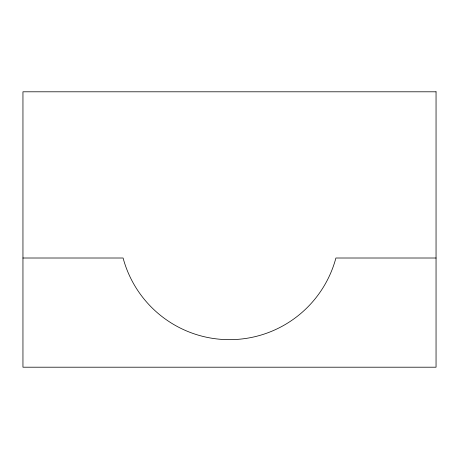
<?xml version="1.0" encoding="UTF-8"?>
<svg xmlns="http://www.w3.org/2000/svg" width="459" height="459" viewBox="0 0 459 459"><rect width="100%" height="100%" fill="white"/><g stroke="black" fill="none" stroke-linecap="round" stroke-linejoin="round"><path stroke-width="0.69" d="M22.95 258.01L123.092 258.01A110.16 110.16 0 0 0 335.908 258.01L436.05 258.01M436.05 91.8L22.95 91.8L22.95 367.2L436.05 367.2L436.05 91.8"/></g></svg>
